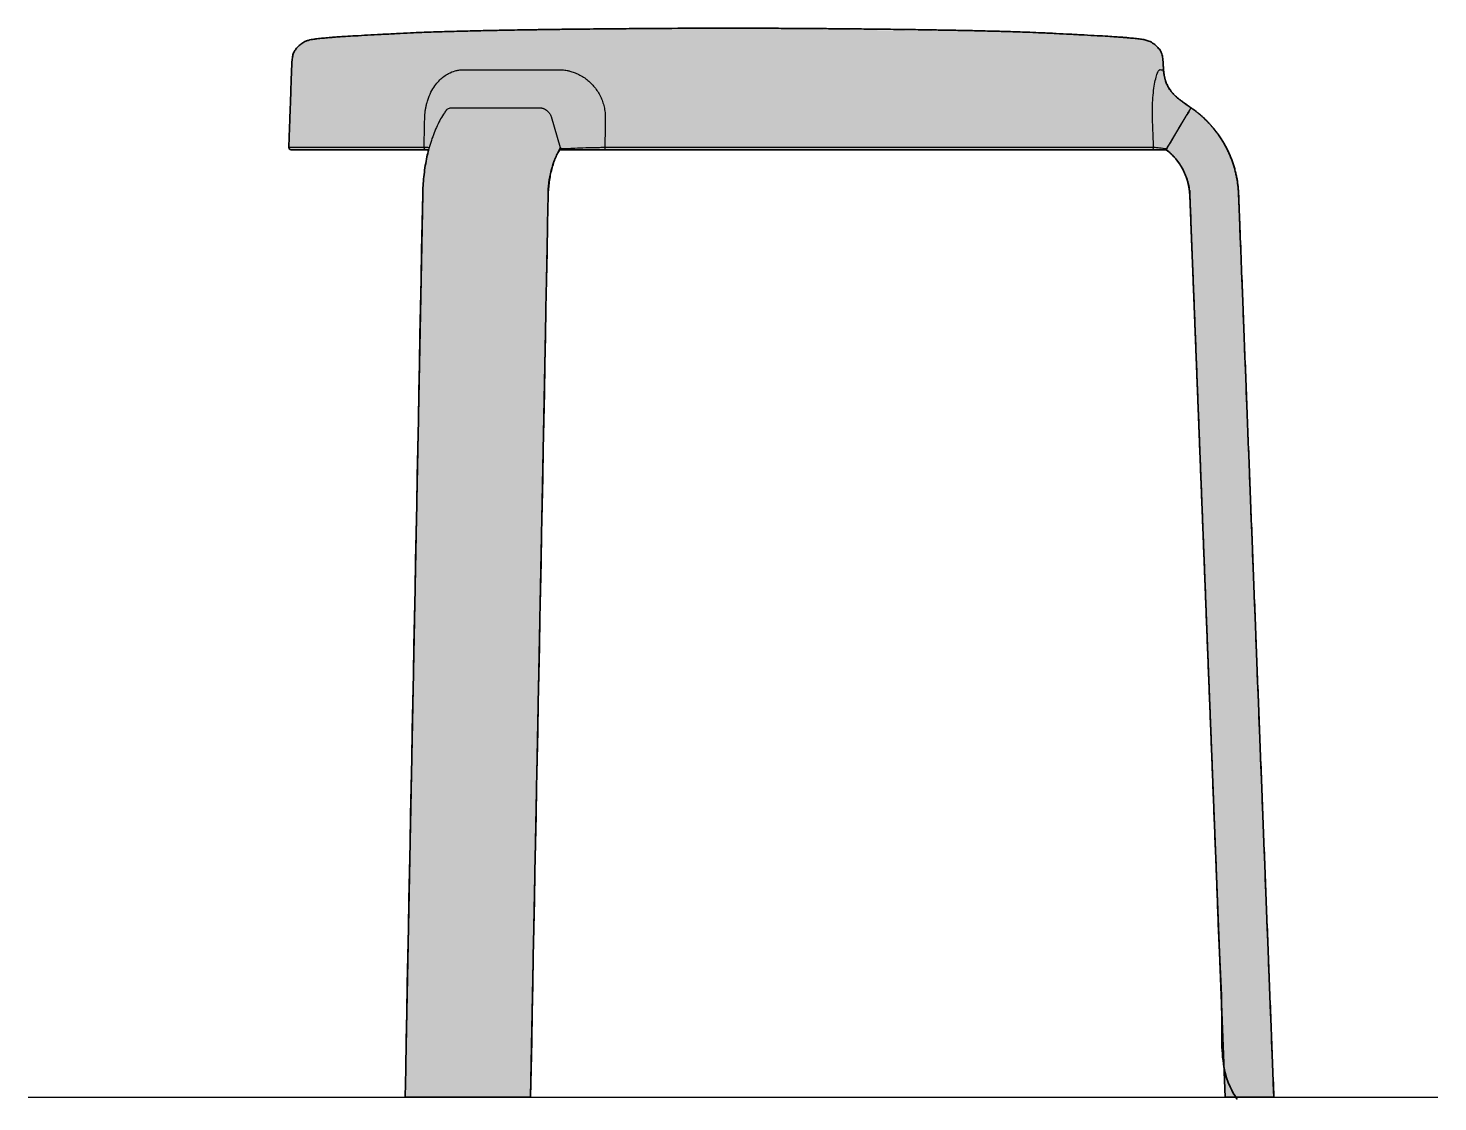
# Model space of a CAD drawing. Header units: millimetres. Extents: x 0 to 1323, y -688 to 439.
# Drawn here: x 744 to 1323, y -2 to 439 of the extents above; entities that cross this region are included whole.
import ezdxf

# ---------------------------------------------------------------- set-up
doc = ezdxf.new("R2010")
doc.units = ezdxf.units.MM
doc.layers.add('Blocks', color=7, linetype='Continuous')
doc.layers.add('Blocks$Fill', color=7, linetype='Continuous', true_color=0xffffff)
doc.layers.add('Blocks$Inner', color=7, linetype='Continuous', lineweight=25, true_color=0x007f00)
doc.layers.add('Blocks$Outline', color=7, linetype='Continuous', lineweight=35, true_color=0xff3f3f)

# ---------------------------------------------------------------- blocks, each defined once
blk = doc.blocks.new('Tap Stool Side')
at = {"layer": 'Blocks$Fill', "extrusion": (0, 0, -1)}
blk.add_hatch(color=256, dxfattribs=at).paths.add_polyline_path([(112.31, 419.92), (112.18, 419.12), (112.1, 418.75), (112.02, 418.37), (111.93, 418), (111.85, 417.72), (111.77, 417.44), (111.68, 417.16), (111.59, 416.88), (111.44, 416.49), (111.29, 416.1), (111.13, 415.71), (110.96, 415.33), (110.86, 415.13), (110.75, 414.92), (110.54, 414.52), (110.31, 414.13), (110.06, 413.74), (109.9, 413.49), (109.72, 413.24), (109.55, 413), (109.36, 412.76), (109.14, 412.49), (108.92, 412.22), (108.69, 411.96), (108.45, 411.7), (108.16, 411.4), (107.86, 411.11), (107.55, 410.83), (107.24, 410.54), (106.86, 410.21), (106.47, 409.89), (105.67, 409.26), (104.79, 408.6), (102.04, 406.66), (101.54, 406.31), (101.24, 406.1), (101.24, 406.1), (100.21, 405.37), (99.19, 404.6), (98.19, 403.81), (97.2, 402.98), (96.24, 402.11), (95.29, 401.22), (94.37, 400.29), (93.47, 399.34), (92.6, 398.35), (91.75, 397.34), (90.93, 396.3), (90.14, 395.23), (89.38, 394.14), (88.66, 393.03), (87.96, 391.89), (87.3, 390.73), (86.68, 389.56), (86.08, 388.37), (85.53, 387.16), (85.01, 385.93), (84.53, 384.7), (84.09, 383.45), (83.68, 382.19), (83.31, 380.93), (82.98, 379.66), (82.69, 378.38), (82.44, 377.11), (82.22, 375.83), (82.05, 374.56), (81.91, 373.28), (81.8, 372.01), (81.73, 370.75), (67.26, 0), (67.32, 0), (67.5, 0), (87.26, 0), (101.72, 370.11), (101.72, 370.11), (101.72, 370.11), (101.72, 370.11), (101.72, 370.11), (101.72, 370.11), (101.72, 370.11), (101.72, 370.11), (101.72, 370.11), (101.72, 370.11), (101.72, 370.11), (101.72, 370.11), (101.72, 370.11), (101.72, 370.11), (101.72, 370.11), (101.72, 370.11), (101.72, 370.11), (101.72, 370.11), (101.72, 370.11), (101.72, 370.11), (101.72, 370.11), (101.72, 370.11), (101.72, 370.11), (101.72, 370.11), (101.72, 370.11), (101.72, 370.11), (101.72, 370.11), (101.76, 370.77), (101.81, 371.43), (101.88, 372.1), (101.97, 372.77), (102.08, 373.44), (102.2, 374.1), (102.35, 374.77), (102.51, 375.43), (102.69, 376.1), (102.9, 376.75), (103.11, 377.41), (103.35, 378.06), (103.61, 378.7), (103.88, 379.34), (104.17, 379.97), (104.48, 380.59), (104.81, 381.2), (105.15, 381.8), (105.51, 382.39), (105.89, 382.98), (106.28, 383.55), (106.68, 384.1), (107.1, 384.65), (107.54, 385.18), (107.98, 385.7), (108.44, 386.2), (108.91, 386.69), (109.4, 387.17), (109.89, 387.63), (110.39, 388.07), (110.9, 388.5), (111.42, 388.91), (111.44, 388.87), (111.44, 388.87), (111.71, 388.87), (117.58, 388.87), (341.48, 388.87), (341.48, 388.87), (360.28, 388.87), (360.52, 388.49), (360.78, 388.04), (361.03, 387.58), (361.28, 387.1), (361.52, 386.6), (361.75, 386.1), (361.98, 385.58), (362.2, 385.04), (362.41, 384.5), (362.62, 383.94), (362.82, 383.36), (363.01, 382.78), (363.19, 382.19), (363.53, 380.97), (363.84, 379.71), (364.12, 378.42), (364.35, 377.1), (364.55, 375.75), (364.72, 374.38), (364.85, 373), (364.93, 371.6), (364.98, 370.13), (372.21, 0), (372.22, 0), (372.35, 0), (379.85, 0), (385.31, 0), (421.68, 0), (422.86, 0), (423.14, 0), (423.27, 0), (423.55, 0), (423.67, 0), (423.67, 0), (423.68, 0), (416.45, 370.67), (416.43, 371.51), (416.36, 373.28), (416.25, 375.05), (416.1, 376.91), (415.9, 378.75), (415.67, 380.57), (415.4, 382.38), (415.08, 384.17), (414.73, 385.93), (414.4, 387.41), (414.03, 388.87), (415.17, 388.87), (415.19, 388.87), (470.38, 388.87), (470.4, 388.87), (470.43, 388.88), (470.45, 388.88), (470.48, 388.88), (470.5, 388.88), (470.53, 388.89), (470.55, 388.89), (470.58, 388.89), (470.6, 388.9), (470.63, 388.91), (470.65, 388.91), (470.68, 388.92), (470.7, 388.93), (470.72, 388.94), (470.75, 388.94), (470.77, 388.95), (470.79, 388.96), (470.82, 388.97), (470.84, 388.99), (470.86, 389), (470.88, 389.01), (470.9, 389.02), (470.93, 389.04), (470.95, 389.05), (470.97, 389.06), (470.99, 389.08), (471.01, 389.1), (471.03, 389.11), (471.04, 389.13), (471.06, 389.14), (471.08, 389.16), (471.1, 389.18), (471.12, 389.2), (471.13, 389.22), (471.15, 389.24), (471.16, 389.26), (471.18, 389.28), (471.19, 389.3), (471.21, 389.32), (471.22, 389.34), (471.24, 389.36), (471.25, 389.38), (471.26, 389.4), (471.27, 389.42), (471.28, 389.45), (471.29, 389.47), (471.3, 389.49), (471.31, 389.52), (471.32, 389.54), (471.33, 389.56), (471.34, 389.59), (471.34, 389.61), (471.35, 389.64), (471.36, 389.66), (471.36, 389.68), (471.37, 389.71), (471.37, 389.73), (471.37, 389.76), (471.38, 389.78), (471.38, 389.81), (471.38, 389.83), (471.38, 389.86), (471.38, 389.88), (471.38, 389.91), (471.19, 395.4), (470.16, 424.36), (470.11, 425.01), (470.06, 425.67), (470.01, 426.12), (469.95, 426.56), (469.88, 427.01), (469.84, 427.23), (469.79, 427.46), (469.74, 427.67), (469.69, 427.88), (469.63, 428.08), (469.56, 428.29), (469.49, 428.49), (469.42, 428.69), (469.38, 428.79), (469.33, 428.89), (469.29, 428.99), (469.24, 429.08), (469.16, 429.23), (469.08, 429.38), (469, 429.53), (468.91, 429.67), (468.81, 429.81), (468.72, 429.95), (468.62, 430.09), (468.52, 430.22), (468.39, 430.38), (468.27, 430.53), (468.14, 430.68), (468.01, 430.83), (467.88, 430.97), (467.75, 431.11), (467.61, 431.25), (467.47, 431.39), (467.3, 431.55), (467.13, 431.7), (466.95, 431.85), (466.77, 431.99), (466.59, 432.13), (466.41, 432.27), (466.03, 432.54), (465.84, 432.67), (465.64, 432.79), (465.44, 432.92), (465.24, 433.03), (465.03, 433.14), (464.83, 433.25), (464.61, 433.35), (464.51, 433.39), (464.4, 433.44), (464.24, 433.5), (464.08, 433.55), (462.85, 433.96), (462.77, 433.98), (462.7, 434), (462.62, 434.02), (462.55, 434.04), (462.39, 434.07), (462.24, 434.1), (461.93, 434.15), (459.88, 434.42), (454.9, 434.92), (433.57, 436.22), (381.3, 437.98), (327.46, 438.63), (296.85, 438.78), (296.42, 438.78), (296.42, 438.78), (296.42, 438.78), (171.35, 437.25), (132.17, 435.24), (126.62, 434.8), (121.98, 434.3), (121.08, 434.17), (120.63, 434.1), (120.4, 434.05), (120.18, 434), (119.97, 433.96), (119.76, 433.9), (119.56, 433.84), (119.35, 433.78), (119.15, 433.71), (118.94, 433.64), (118.74, 433.57), (118.54, 433.48), (118.28, 433.37), (118.03, 433.25), (117.77, 433.12), (117.52, 432.99), (117.28, 432.84), (117.04, 432.7), (116.8, 432.54), (116.57, 432.38), (116.34, 432.21), (116.11, 432.04), (115.89, 431.86), (115.67, 431.67), (115.46, 431.48), (115.26, 431.28), (115.05, 431.08), (114.86, 430.87), (114.69, 430.69), (114.53, 430.5), (114.37, 430.3), (114.22, 430.11), (114.08, 429.9), (114.01, 429.8), (113.94, 429.7), (113.87, 429.59), (113.81, 429.48), (113.75, 429.38), (113.69, 429.27), (113.62, 429.14), (113.56, 429.01), (113.5, 428.87), (113.44, 428.74), (113.38, 428.61), (113.33, 428.47), (113.28, 428.33), (113.24, 428.19), (113.17, 427.97), (113.11, 427.75), (113.06, 427.52), (113.01, 427.3), (112.96, 427.07), (112.92, 426.84), (112.86, 426.38), (112.78, 425.7), (112.72, 425.01), (112.62, 423.24), (112.57, 421.74), (112.34, 420.06)], flags=0)
at = {"layer": 'Blocks$Inner'}
for p, q in [((-406.88, 404.87), (-406.89, 404.87)), ((-363.81, 402.55), (-360.04, 389.83)), ((-110.91, 389.78), (-103.29, 402.65)), ((-471.38, 389.91), (-415.88, 389.91)), ((-470.38, 388.87), (-414.02, 388.87)), ((-360.05, 389.87), (-360.02, 389.78)), ((-341.76, 389.91), (-116.62, 389.91)), ((-117.58, 388.87), (-341.48, 388.87)), ((-276.51, 388.87), (-276.51, 388.81)), ((-271.79, 388.87), (-271.79, 388.81)), ((-269.86, 388.81), (-269.86, 388.87)), ((-268.84, 388.81), (-268.84, 388.87)), ((-265.06, 388.87), (-265.06, 388.81)), ((-262.5, 388.81), (-262.5, 388.87)), ((-251.09, 388.81), (-251.09, 388.87)), ((-248.05, 388.81), (-248.05, 388.87)), ((-244.32, 388.87), (-244.32, 388.81)), ((-236.02, 388.81), (-236.02, 388.87)), ((-372.2, 0), (-364.97, 370.13)), ((-423.67, 0), (-423.67, 0)), ((-379.85, 0), (-372.35, 0))]:
    blk.add_line(p, q, dxfattribs=at)
for points in [[(-416.45, 370.67), (-423.68, 0), (-423.67, 0), (-423.55, 0), (-423.27, 0), (-422.86, 0), (-422.32, 0), (-421.68, 0)], [(-365.12, 370.15), (-372.35, 0), (-372.27, 0), (-372.22, 0), (-372.21, 0), (-364.98, 370.13)], [(-101.72, 370.11), (-87.26, 0), (-87.24, 0), (-87.19, 0), (-87.09, 0), (-86.97, 0), (-86.82, 0), (-86.65, 0), (-86.46, 0), (-86.26, 0), (-71.27, 0), (-70.57, 0), (-69.9, 0), (-69.26, 0), (-68.69, 0), (-68.2, 0), (-67.8, 0), (-67.5, 0), (-67.32, 0), (-67.26, 0), (-67.34, 0), (-67.57, 0), (-67.94, 0), (-68.44, 0), (-69.04, 0), (-69.73, 0), (-70.48, 0), (-71.27, 0), (-86.26, 0), (-86.46, 0), (-86.65, 0), (-86.82, 0), (-86.97, 0), (-87.09, 0), (-87.19, 0), (-87.24, 0), (-87.26, 0), (-101.72, 370.11)], [(-423.14, 0), (-423.43, 0), (-423.61, 0), (-423.67, 0), (-423.61, 0), (-423.43, 0), (-423.14, 0), (-422.74, 0), (-422.25, 0), (-421.68, 0), (-403.49, 0)]]:
    blk.add_lwpolyline(points, dxfattribs=at)
for centre, radius, start, end in [((-326.64, 370.65), 38.48, 150.18187, 180.74797), ((-126.71, 369.13), 25, 2.23758, 52.30672)]:
    blk.add_arc(centre, radius, start, end, dxfattribs=at)
at = {"layer": 'Blocks$Inner', "extrusion": (0, 0, -1)}
blk.add_arc((126.71, 369.13), 25, 127.69342, 177.76242, dxfattribs=at)
at = {"layer": 'Blocks$Inner'}
for points, knots in [([(-327.46, 438.63), (-327.75, 438.62), (-329.58, 438.61), (-331.93, 438.59), (-334.52, 438.57), (-336.12, 438.55), (-337.78, 438.54), (-339.48, 438.52), (-341.21, 438.51), (-342.95, 438.49), (-344.7, 438.47), (-347.76, 438.44), (-352.37, 438.39), (-358.65, 438.32), (-364.09, 438.25), (-368.21, 438.19), (-370.43, 438.16), (-373.04, 438.12), (-376.51, 438.06), (-380.61, 437.99), (-384.34, 437.92), (-387.5, 437.86), (-390.85, 437.79), (-394.34, 437.71), (-397.9, 437.62), (-401.68, 437.53), (-405.51, 437.43), (-409.33, 437.32), (-413.05, 437.2), (-417.06, 437.04), (-421.8, 436.82), (-427.39, 436.54), (-433.29, 436.23), (-438.94, 435.93), (-443.8, 435.66), (-447.79, 435.42), (-450.84, 435.23), (-453.1, 435.07), (-454.8, 434.93), (-456.16, 434.8), (-457.82, 434.64), (-459.62, 434.46), (-461.45, 434.21), (-462.54, 434.07), (-463.45, 433.75), (-464.58, 433.44), (-466.05, 432.57), (-467.44, 431.49), (-468.5, 430.3), (-469.36, 429.01), (-469.84, 427.43), (-470.11, 425.4), (-470.24, 422.73), (-470.33, 419.88), (-470.44, 416.9), (-470.54, 413.81), (-470.66, 410.56), (-470.78, 407.2), (-470.89, 403.83), (-471.03, 399.84), (-471.2, 395.13), (-471.32, 391.74), (-471.38, 389.91)], [0, 0, 0, 0, 0.0047733, 0.0300077, 0.0384167, 0.0471899, 0.0562653, 0.0655765, 0.0750525, 0.084618, 0.094193, 0.1036929, 0.1347335, 0.1696812, 0.2067177, 0.2237751, 0.2371862, 0.2431995, 0.2664552, 0.2941059, 0.3103014, 0.3276223, 0.3460024, 0.3651997, 0.3847824, 0.4042439, 0.4271738, 0.4475621, 0.466983, 0.488041, 0.5133455, 0.544736, 0.5797165, 0.610116, 0.6375045, 0.659406, 0.6756721, 0.687592, 0.696476, 0.7036318, 0.7099949, 0.7237704, 0.7333457, 0.7402017, 0.7417249, 0.7491496, 0.7593269, 0.7693749, 0.7779382, 0.7853051, 0.7946832, 0.8045749, 0.81892, 0.8384755, 0.851281, 0.8677303, 0.889167, 0.9045749, 0.922819, 0.9444425, 0.9699885, 1, 1, 1, 1]), ([(-290.28, 438.78), (-291.51, 438.78), (-291.85, 438.78), (-292.58, 438.78), (-294.36, 438.78), (-297.28, 438.78), (-301.29, 438.78), (-305.8, 438.76), (-327.46, 438.63)], [44.872362, 44.872362, 44.872362, 44.872362, 44.87735, 44.891522, 44.912774, 44.975332, 45.051644, 45.872362, 45.872362, 45.872362, 45.872362]), ([(-296.42, 438.78), (-296.46, 438.78), (-296.6, 438.78), (-296.74, 438.78), (-296.85, 438.78)], [0, 0, 0, 0, 0.261673, 1, 1, 1, 1]), ([(-112.57, 421.74), (-112.58, 422.24), (-112.62, 423.33), (-112.7, 424.88), (-112.85, 426.54), (-113.12, 427.99), (-113.76, 429.54), (-114.88, 430.99), (-116.52, 432.44), (-118.35, 433.48), (-120.21, 434.06), (-122.12, 434.33), (-124.27, 434.57), (-126.29, 434.77), (-128.16, 434.94), (-130.02, 435.09), (-132.47, 435.26), (-135.76, 435.47), (-140.05, 435.72), (-145.21, 436), (-150.85, 436.3), (-156.69, 436.6), (-162.18, 436.87), (-167.08, 437.09), (-171.31, 437.25), (-176, 437.39), (-181.63, 437.54), (-188.31, 437.71), (-195.17, 437.86), (-201.74, 437.98), (-207.68, 438.08), (-212.88, 438.16), (-217.56, 438.23), (-222.2, 438.29), (-227.36, 438.35), (-233.3, 438.42), (-239.85, 438.49), (-246.58, 438.55), (-252.82, 438.61), (-258.37, 438.65), (-263.38, 438.68), (-268.15, 438.71), (-272.72, 438.74), (-276.95, 438.76), (-280.85, 438.77), (-284.18, 438.78), (-286.94, 438.78), (-288.84, 438.78), (-289.91, 438.78), (-290.28, 438.78)], [43.872362, 43.872362, 43.872362, 43.872362, 43.880435, 43.889969, 43.897356, 43.907308, 43.913568, 43.924236, 43.936477, 43.948634, 43.957872, 43.967683, 43.979738, 43.992727, 44.000358, 44.010128, 44.022657, 44.03992, 44.063262, 44.091961, 44.123258, 44.154233, 44.186284, 44.211746, 44.233377, 44.254458, 44.287257, 44.324295, 44.362113, 44.39783, 44.430105, 44.457968, 44.481501, 44.50556, 44.532852, 44.564537, 44.601319, 44.638514, 44.673016, 44.701899, 44.727821, 44.753737, 44.778858, 44.80145, 44.821968, 44.841636, 44.855144, 44.866379, 44.872362, 44.872362, 44.872362, 44.872362]), ([(-415.88, 389.91), (-415.88, 390.08), (-415.87, 390.66), (-415.86, 391.57), (-415.83, 392.8), (-415.8, 394.37), (-415.77, 396.34), (-415.72, 398.48), (-415.68, 400.3), (-415.65, 401.58), (-415.63, 402.4), (-415.6, 403.01), (-415.55, 403.65), (-415.48, 404.28), (-415.4, 404.91), (-415.27, 405.8), (-415.04, 406.96), (-414.66, 408.48), (-413.96, 410.64), (-412.81, 413.16), (-411.2, 415.63), (-409.02, 418.13), (-406.33, 420.12), (-403.59, 421.21), (-401.65, 421.62), (-400.5, 421.73), (-399.7, 421.74), (-399.12, 421.74), (-398.09, 421.74), (-396.79, 421.74), (-395.3, 421.74), (-394.34, 421.74), (-393.64, 421.74), (-393.21, 421.74), (-392.54, 421.74), (-391.62, 421.74), (-390.44, 421.74), (-389.02, 421.74), (-387.34, 421.74), (-385.41, 421.74), (-383.22, 421.74), (-381.66, 421.74), (-380.84, 421.74)], [0, 0, 0, 0, 0.007875, 0.026307, 0.041263, 0.063672, 0.097182, 0.13075, 0.160924, 0.179677, 0.188519, 0.198097, 0.207689, 0.21729, 0.226897, 0.236504, 0.258547, 0.280681, 0.308797, 0.364531, 0.412187, 0.455311, 0.535897, 0.591546, 0.620689, 0.649168, 0.657516, 0.665869, 0.682576, 0.715989, 0.738627, 0.766108, 0.769392, 0.777223, 0.789587, 0.806462, 0.827814, 0.853604, 0.883781, 0.918287, 0.957053, 1, 1, 1, 1]), ([(-380.84, 421.74), (-380.45, 421.74), (-379.7, 421.74), (-378.58, 421.74), (-377.52, 421.74), (-376.51, 421.74), (-375.55, 421.74), (-374.66, 421.74), (-373.82, 421.74), (-373.03, 421.74), (-372.31, 421.74), (-371.64, 421.74), (-371.04, 421.74), (-370.5, 421.74), (-370.01, 421.74), (-369.59, 421.74), (-369.24, 421.74), (-368.94, 421.74), (-368.71, 421.74), (-367.14, 421.74), (-364.8, 421.74), (-362.22, 421.74), (-360.81, 421.74), (-359.94, 421.74), (-359.07, 421.68), (-358.17, 421.58), (-357.38, 421.46), (-356.69, 421.31), (-356.02, 421.15), (-355.23, 420.93), (-354, 420.51), (-352.38, 419.81), (-350.48, 418.72), (-348.68, 417.38), (-347.05, 415.86), (-345.59, 414.16), (-344.33, 412.28), (-343.28, 410.27), (-342.46, 408.14), (-341.89, 405.93), (-341.63, 404.03), (-341.56, 402.7), (-341.56, 401.93), (-341.57, 401.17), (-341.58, 400.21), (-341.6, 398.67), (-341.63, 396.75), (-341.66, 394.76), (-341.69, 393.25), (-341.71, 392.1), (-341.73, 391.03), (-341.75, 390.28), (-341.76, 389.91)], [1, 1, 1, 1, 1.020301, 1.039628, 1.057972, 1.075323, 1.091674, 1.107018, 1.121346, 1.134652, 1.146931, 1.158176, 1.168383, 1.177547, 1.185664, 1.19273, 1.198742, 1.203698, 1.207595, 1.210432, 1.282602, 1.323912, 1.338129, 1.35229, 1.366426, 1.380673, 1.396561, 1.405574, 1.415205, 1.429955, 1.4452, 1.477952, 1.514588, 1.549292, 1.583989, 1.618814, 1.653412, 1.68843, 1.72283, 1.757774, 1.792224, 1.809606, 1.818296, 1.826926, 1.844255, 1.861584, 1.897046, 1.931143, 1.951785, 1.9658, 1.983237, 2, 2, 2, 2]), ([(-116.62, 389.91), (-116.67, 391.44), (-116.79, 394.5), (-116.94, 399.08), (-117.13, 403.67), (-117.05, 408.2), (-116.73, 412.36), (-116.22, 415.96), (-115.59, 418.81), (-114.98, 420.63), (-114.45, 421.54), (-114.03, 421.79), (-113.67, 421.73), (-113.36, 421.74), (-112.98, 421.74), (-112.69, 421.74), (-112.64, 421.74), (-112.62, 421.74)], [228.140305, 228.140305, 228.140305, 228.140305, 228.2129, 228.285672, 228.358208, 228.430682, 228.503322, 228.575972, 228.648605, 228.721228, 228.777131, 228.824483, 228.872052, 228.919555, 228.967216, 229.080226, 229.140305, 229.140305, 229.140305, 229.140305]), ([(-112.24, 419.51), (-112.3, 419.81), (-112.41, 420.47), (-112.53, 421.29), (-112.59, 421.74)], [0, 0, 0, 0, 0.460342, 1, 1, 1, 1]), ([(-112.23, 419.44), (-112.28, 419.73), (-112.4, 420.41), (-112.52, 421.25), (-112.59, 421.74)], [0, 0, 0, 0, 0.427635, 1, 1, 1, 1]), ([(-102.04, 406.66), (-102.12, 406.71), (-102.75, 407.15), (-103.97, 408), (-105.64, 409.22), (-107.17, 410.45), (-108.4, 411.62), (-109.34, 412.7), (-110.2, 413.9), (-110.97, 415.27), (-111.55, 416.72), (-111.98, 418.11), (-112.31, 419.74), (-112.47, 420.99), (-112.57, 421.74)], [42.872362, 42.872362, 42.872362, 42.872362, 42.88857, 42.990489, 43.105018, 43.210235, 43.297271, 43.369969, 43.432502, 43.52745, 43.614214, 43.675094, 43.754987, 43.872362, 43.872362, 43.872362, 43.872362]), ([(-110, 413.75), (-110.06, 413.87), (-110.18, 414.13), (-110.3, 414.37), (-110.36, 414.5)], [0, 0, 0, 0, 0.500731, 1, 1, 1, 1]), ([(-109.3, 412.84), (-109.4, 412.99), (-109.6, 413.3), (-109.77, 413.58), (-109.86, 413.72)], [0, 0, 0, 0, 0.499661, 1, 1, 1, 1]), ([(-406.69, 405.3), (-406.98, 404.89), (-407.83, 403.71), (-409.13, 401.56), (-410.55, 398.8), (-411.82, 395.84), (-412.95, 392.69), (-413.93, 389.39), (-414.76, 385.95), (-415.42, 382.4), (-415.93, 378.76), (-416.27, 375.12), (-416.41, 372.41), (-416.44, 370.95), (-416.45, 370.67)], [0, 0, 0, 0, 0.050001, 0.144188, 0.238377, 0.332416, 0.426201, 0.519704, 0.612943, 0.705956, 0.798786, 0.891482, 0.979205, 1, 1, 1, 1]), ([(-406.79, 405.08), (-406.66, 405.25), (-406.34, 405.71), (-405.57, 406.04), (-404.94, 406.08), (-404.69, 406.1)], [0, 0, 0, 0, 0.28428, 0.717913, 1, 1, 1, 1]), ([(-405.3, 406.03), (-405.29, 406.03), (-404.94, 406.2), (-404.45, 406.1), (-404.02, 406.1), (-404.02, 406.1), (-404.02, 406.1), (-404.02, 406.1), (-404.01, 406.1), (-403.99, 406.1), (-403.88, 406.1), (-401.77, 406.1), (-395.95, 406.1), (-390.22, 406.1), (-386.5, 406.1)], [0, 0, 0, 0, 0.001327, 0.068975, 0.068976, 0.068981, 0.068995, 0.069048, 0.069253, 0.070059, 0.073253, 0.085974, 0.407255, 1, 1, 1, 1]), ([(-386.5, 406.1), (-384.6, 406.1), (-382.73, 406.1), (-379.84, 406.1), (-378.86, 406.1), (-377.48, 406.1), (-377.04, 406.1), (-376.18, 406.1), (-375.76, 406.1), (-374.93, 406.1), (-374.51, 406.1), (-373.66, 406.1), (-373.24, 406.1), (-372.38, 406.1), (-371.96, 406.1), (-371.11, 406.1), (-370.68, 406.1), (-370.04, 406.1), (-369.83, 406.1), (-369.41, 406.1), (-369.19, 406.1), (-368.88, 406.1), (-368.77, 406.1), (-368.56, 406.1), (-368.45, 406.1), (-368.13, 406.1), (-367.91, 406.08), (-367.58, 406.02), (-367.47, 405.99), (-367.25, 405.93), (-367.03, 405.87), (-366.81, 405.78), (-366.59, 405.67), (-366.48, 405.61), (-366.26, 405.49), (-366.15, 405.43), (-365.96, 405.31), (-365.88, 405.25), (-365.73, 405.15), (-365.66, 405.1), (-365.54, 404.99), (-365.47, 404.94), (-365.41, 404.88)], [1, 1, 1, 1, 1.25, 1.25, 1.375, 1.375, 1.4375, 1.4375, 1.5, 1.5, 1.5625, 1.5625, 1.625, 1.625, 1.6875, 1.6875, 1.75, 1.75, 1.78125, 1.78125, 1.8125, 1.8125, 1.828125, 1.828125, 1.84375, 1.84375, 1.875, 1.875, 1.890625, 1.890625, 1.90625, 1.921875, 1.921875, 1.9375, 1.9375, 1.953125, 1.953125, 1.96875, 1.96875, 1.984375, 1.984375, 2, 2, 2, 2]), ([(-365.41, 404.88), (-365.32, 404.8), (-365.22, 404.72), (-365.05, 404.54), (-364.96, 404.45), (-364.72, 404.18), (-364.57, 403.99), (-364.16, 403.4), (-363.95, 402.98), (-363.81, 402.55)], [2, 2, 2, 2, 2.125, 2.125, 2.25, 2.25, 2.500001, 2.500001, 3, 3, 3, 3]), ([(-103.29, 402.65), (-103.15, 402.88), (-103.02, 403.1), (-102.76, 403.54), (-102.63, 403.76), (-102.38, 404.18), (-102.27, 404.38), (-102.04, 404.75), (-101.94, 404.93), (-101.75, 405.25), (-101.66, 405.39), (-101.52, 405.64), (-101.45, 405.75), (-101.35, 405.92), (-101.31, 405.99), (-101.26, 406.08), (-101.24, 406.1), (-101.24, 406.1)], [15.955088, 15.955088, 15.955088, 15.955088, 16.080088, 16.080088, 16.205088, 16.205088, 16.330088, 16.330088, 16.455088, 16.455088, 16.580088, 16.580088, 16.705088, 16.705088, 16.830088, 16.830088, 16.955088, 16.955088, 16.955088, 16.955088]), ([(-101.97, 404.88), (-102.12, 404.62), (-102.42, 404.11), (-102.86, 403.38), (-103.12, 402.93), (-103.2, 402.8)], [21.016074, 21.016074, 21.016074, 21.016074, 21.431213, 21.846464, 22.016074, 22.016074, 22.016074, 22.016074]), ([(-101.24, 406.1), (-101.33, 406.17), (-101.54, 406.32), (-101.86, 406.53), (-102.04, 406.66)], [41.872362, 41.872362, 41.872362, 41.872362, 42.311932, 42.872362, 42.872362, 42.872362, 42.872362]), ([(-101.24, 406.1), (-101.24, 406.1), (-101.24, 406.1), (-101.25, 406.08), (-101.28, 406.05), (-101.35, 405.92), (-101.45, 405.75), (-101.72, 405.3), (-101.86, 405.06), (-101.95, 404.91), (-101.97, 404.88)], [16.955088, 16.955088, 16.955088, 16.955088, 17.14811, 17.14811, 18.066577, 18.066577, 18.985045, 19.903512, 20.821979, 21.016074, 21.016074, 21.016074, 21.016074]), ([(-110.85, 389.88), (-109.35, 392.42), (-107.29, 395.88), (-105.1, 399.59), (-104.35, 400.85), (-104.15, 401.19), (-103.89, 401.64), (-103.67, 402), (-103.47, 402.35)], [6, 6, 6, 6, 6.610234, 6.833706, 6.892258, 6.912905, 6.915355, 7, 7, 7, 7]), ([(-471.38, 389.91), (-471.38, 389.78), (-471.36, 389.64), (-471.27, 389.39), (-471.19, 389.28), (-471.01, 389.08), (-470.89, 389.01), (-470.65, 388.9), (-470.51, 388.87), (-470.38, 388.87)], [1, 1, 1, 1, 1.249995, 1.249995, 1.499997, 1.499997, 1.749998, 1.749998, 2, 2, 2, 2]), ([(-415.88, 389.91), (-415.41, 389.9), (-414.7, 389.89), (-414, 389.87), (-413.76, 389.86)], [55.502582, 55.502582, 55.502582, 55.502582, 56.165822, 56.502582, 56.502582, 56.502582, 56.502582]), ([(-415.17, 388.87), (-415.26, 388.87), (-415.36, 388.9), (-415.53, 389.01), (-415.61, 389.08), (-415.74, 389.28), (-415.8, 389.39), (-415.86, 389.64), (-415.88, 389.78), (-415.88, 389.91)], [-1, -1, -1, -1, -0.75, -0.75, -0.5, -0.5, -0.25, -0.25, 0, 0, 0, 0]), ([(-364.98, 370.13), (-364.97, 370.62), (-364.93, 372.05), (-364.74, 374.39), (-364.38, 377.11), (-363.86, 379.73), (-363.21, 382.21), (-362.43, 384.53), (-361.53, 386.64), (-360.71, 388.21), (-360.18, 389.04), (-360, 389.31)], [763.939846, 763.939846, 763.939846, 763.939846, 764.00554, 764.130814, 764.256069, 764.381212, 764.506195, 764.630966, 764.755478, 764.879694, 764.939846, 764.939846, 764.939846, 764.939846]), ([(-364.97, 370.13), (-364.96, 370.62), (-364.92, 372.05), (-364.73, 374.39), (-364.37, 377.11), (-363.86, 379.73), (-363.21, 382.21), (-362.42, 384.53), (-361.52, 386.63), (-360.79, 388.06), (-360.35, 388.75), (-360.27, 388.87)], [370.196605, 370.196605, 370.196605, 370.196605, 370.264468, 370.39388, 370.523273, 370.652549, 370.78166, 370.910552, 371.039177, 371.167496, 371.196605, 371.196605, 371.196605, 371.196605]), ([(-341.48, 388.87), (-344.63, 388.87), (-347.8, 388.87), (-352.56, 388.87), (-354.15, 388.87), (-356.54, 388.87), (-357.34, 388.87), (-358.35, 388.87), (-358.55, 388.87), (-358.95, 388.87), (-359.16, 388.87), (-359.46, 388.87), (-359.56, 388.87), (-359.77, 388.87), (-359.87, 388.87), (-360.17, 388.87), (-360.36, 388.87), (-360.52, 388.87)], [223.895712, 223.895712, 223.895712, 223.895712, 224.39571, 224.39571, 224.645711, 224.645711, 224.770711, 224.770711, 224.801961, 224.801961, 224.833211, 224.833211, 224.848836, 224.848836, 224.864461, 224.864461, 224.895712, 224.895712, 224.895712, 224.895712]), ([(-360.04, 389.83), (-360.01, 389.71), (-359.96, 389.51), (-359.96, 389.23), (-360.06, 389.03), (-360.18, 388.97), (-360.23, 388.94)], [16.272765, 16.272765, 16.272765, 16.272765, 16.597426, 16.852017, 17.077695, 17.272765, 17.272765, 17.272765, 17.272765]), ([(-360.02, 389.78), (-360.01, 389.68), (-359.97, 389.49), (-360.01, 389.28), (-360.08, 389.21), (-360.09, 389.19)], [0, 0, 0, 0, 0.446414, 0.892872, 1, 1, 1, 1]), ([(-360.05, 389.88), (-360.04, 389.86), (-360.02, 389.84), (-359.99, 389.78), (-359.98, 389.75), (-359.93, 389.67), (-359.9, 389.61), (-359.86, 389.55)], [0, 0, 0, 0, 0.25, 0.25, 0.5, 0.5, 1, 1, 1, 1]), ([(-359.86, 389.55), (-359.84, 389.53), (-359.81, 389.5), (-359.75, 389.45), (-359.72, 389.42), (-359.71, 389.38)], [1, 1, 1, 1, 1.5, 1.5, 2, 2, 2, 2]), ([(-359.71, 389.38), (-359.71, 389.38), (-359.71, 389.38), (-359.71, 389.38), (-359.7, 389.38), (-359.7, 389.38), (-359.69, 389.38), (-359.69, 389.38), (-359.67, 389.37), (-359.66, 389.37), (-359.62, 389.36), (-359.6, 389.36), (-359.53, 389.35), (-359.48, 389.34), (-359.34, 389.34), (-359.24, 389.34), (-358.95, 389.34), (-358.76, 389.34), (-358.19, 389.36), (-357.82, 389.38), (-356.69, 389.43), (-355.94, 389.47), (-353.7, 389.59), (-352.2, 389.66), (-349.22, 389.77), (-347.72, 389.81), (-345.48, 389.85), (-344.74, 389.87), (-343.62, 389.88), (-343.06, 389.89), (-342.41, 389.9), (-342.13, 389.9), (-341.94, 389.91), (-341.85, 389.91), (-341.76, 389.91)], [2, 2, 2, 2, 2.000244, 2.000244, 2.000488, 2.000977, 2.000977, 2.001953, 2.001953, 2.003906, 2.003906, 2.007812, 2.007812, 2.015625, 2.015625, 2.03125, 2.03125, 2.0625, 2.0625, 2.125, 2.125, 2.25, 2.25, 2.5, 2.5, 2.75, 2.75, 2.875, 2.875, 2.9375, 2.96875, 2.984375, 2.984375, 3, 3, 3, 3]), ([(-341.76, 389.91), (-341.76, 389.78), (-341.75, 389.64), (-341.72, 389.39), (-341.7, 389.28), (-341.65, 389.08), (-341.62, 389.01), (-341.55, 388.9), (-341.51, 388.87), (-341.48, 388.87)], [2, 2, 2, 2, 2.249969, 2.249969, 2.49998, 2.49998, 2.74999, 2.74999, 3, 3, 3, 3]), ([(-117.58, 388.87), (-117.45, 388.87), (-117.32, 388.9), (-117.08, 389.01), (-116.98, 389.08), (-116.8, 389.28), (-116.73, 389.39), (-116.63, 389.64), (-116.61, 389.78), (-116.62, 389.91)], [2, 2, 2, 2, 2.25, 2.25, 2.5, 2.5, 2.75, 2.75, 3, 3, 3, 3]), ([(-111.44, 388.87), (-111.54, 388.87), (-111.63, 388.87), (-111.8, 388.87), (-111.87, 388.87), (-112.08, 388.87), (-112.19, 388.87), (-112.37, 388.87), (-112.45, 388.87), (-112.6, 388.87), (-112.67, 388.87), (-113.02, 388.87), (-113.28, 388.87), (-114.02, 388.87), (-114.49, 388.87), (-115.86, 388.87), (-116.73, 388.87), (-117.58, 388.87)], [1, 1, 1, 1, 1.015625, 1.015625, 1.03125, 1.03125, 1.0625, 1.0625, 1.09375, 1.09375, 1.125, 1.125, 1.25, 1.25, 1.5, 1.5, 2, 2, 2, 2]), ([(-116.62, 389.91), (-115.81, 389.88), (-114.99, 389.82), (-113.72, 389.66), (-113.3, 389.59), (-112.65, 389.47), (-112.44, 389.43), (-112.09, 389.38), (-111.97, 389.36), (-111.78, 389.34), (-111.71, 389.34), (-111.6, 389.34), (-111.56, 389.34), (-111.49, 389.34), (-111.46, 389.35), (-111.42, 389.36), (-111.41, 389.36), (-111.38, 389.37), (-111.38, 389.37), (-111.36, 389.38), (-111.36, 389.38), (-111.35, 389.38), (-111.35, 389.38), (-111.34, 389.38), (-111.34, 389.38), (-111.34, 389.38)], [3, 3, 3, 3, 3.5, 3.5, 3.75, 3.75, 3.875, 3.875, 3.9375, 3.9375, 3.96875, 3.96875, 3.984375, 3.984375, 3.992187, 3.992187, 3.996094, 3.996094, 3.998047, 3.998047, 3.999023, 3.999512, 3.999756, 3.999756, 4, 4, 4, 4]), ([(-111.05, 389.55), (-111.1, 389.45), (-111.15, 389.36), (-111.25, 389.2), (-111.3, 389.12), (-111.37, 389), (-111.4, 388.95), (-111.43, 388.89), (-111.44, 388.87), (-111.44, 388.87)], [0, 0, 0, 0, 0.25, 0.25, 0.5, 0.5, 0.75, 0.75, 1, 1, 1, 1]), ([(-111.42, 388.91), (-111.42, 388.91), (-111.41, 388.94), (-111.35, 389.02), (-111.32, 389.09), (-111.17, 389.33), (-111.04, 389.55), (-110.91, 389.78)], [0, 0, 0, 0, 0.25, 0.25, 0.5, 0.5, 1, 1, 1, 1]), ([(-111.34, 389.38), (-111.32, 389.42), (-111.29, 389.45), (-111.23, 389.5), (-111.2, 389.53), (-111.17, 389.55)], [4, 4, 4, 4, 4.5, 4.5, 5, 5, 5, 5]), ([(-111.17, 389.55), (-111.12, 389.61), (-111.07, 389.67), (-110.99, 389.75), (-110.96, 389.78), (-110.91, 389.83), (-110.88, 389.86), (-110.85, 389.88)], [5, 5, 5, 5, 5.500143, 5.500143, 5.750215, 5.750215, 6, 6, 6, 6])]:
    blk.add_open_spline(points, degree=3, knots=knots, dxfattribs=at)
blk.add_rational_spline([(-81.73, 370.75), (-82.62, 393.32), (-101.24, 406.1)], [1, 0.89371011925, 1], degree=2, dxfattribs=at)
blk.add_open_spline([(-67.26, 0), (-81.73, 370.75)], degree=1, dxfattribs=at)
at = {"layer": 'Blocks$Outline'}
blk.add_lwpolyline([(-372.35, 0), (-379.85, 0)], dxfattribs=at)
for points, knots in [([(-415.19, 388.87), (-433.58, 388.87), (-451.98, 388.87), (-470.38, 388.87), (-470.51, 388.87), (-470.65, 388.9), (-470.89, 389.01), (-471.01, 389.08), (-471.19, 389.28), (-471.27, 389.39), (-471.36, 389.64), (-471.38, 389.78), (-471.38, 389.91), (-471.32, 391.74), (-471.2, 395.13), (-471.03, 399.84), (-470.89, 403.83), (-470.78, 407.2), (-470.66, 410.56), (-470.54, 413.81), (-470.44, 416.9), (-470.33, 419.88), (-470.24, 422.73), (-470.11, 425.4), (-469.84, 427.43), (-469.36, 429.01), (-468.5, 430.3), (-467.44, 431.49), (-466.05, 432.57), (-464.58, 433.44), (-463.45, 433.75), (-462.54, 434.07), (-461.45, 434.21), (-459.62, 434.46), (-457.82, 434.64), (-456.16, 434.8), (-454.8, 434.93), (-453.1, 435.07), (-450.84, 435.23), (-447.79, 435.42), (-443.8, 435.66), (-438.94, 435.93), (-433.29, 436.23), (-427.39, 436.54), (-421.8, 436.82), (-417.06, 437.04), (-413.05, 437.2), (-409.33, 437.32), (-405.51, 437.43), (-401.68, 437.53), (-397.9, 437.62), (-394.34, 437.71), (-390.85, 437.79), (-387.5, 437.86), (-384.34, 437.92), (-380.61, 437.99), (-376.51, 438.06), (-373.04, 438.12), (-370.43, 438.16), (-368.21, 438.19), (-364.09, 438.25), (-358.65, 438.32), (-352.37, 438.39), (-348.27, 438.43), (-345.79, 438.46), (-344.63, 438.47), (-342.95, 438.49), (-341.21, 438.51), (-339.48, 438.52), (-337.78, 438.54), (-336.12, 438.55), (-334.52, 438.57), (-331.93, 438.59), (-329.58, 438.61), (-327.75, 438.62), (-327.46, 438.63)], [-57.19243, -57.19243, -57.19243, -57.19243, -2, -2, -2, -1.749998, -1.749998, -1.499997, -1.499997, -1.249995, -1.249995, -1, -1, -1, -0.969988, -0.944443, -0.922819, -0.904575, -0.889167, -0.86773, -0.851281, -0.838476, -0.81892, -0.804575, -0.794683, -0.785305, -0.777938, -0.769375, -0.759327, -0.74915, -0.741725, -0.740202, -0.733346, -0.72377, -0.709995, -0.703632, -0.696476, -0.687592, -0.675672, -0.659406, -0.637504, -0.610116, -0.579717, -0.544736, -0.513346, -0.488041, -0.466983, -0.447562, -0.427174, -0.404244, -0.384782, -0.3652, -0.346002, -0.327622, -0.310301, -0.294106, -0.266455, -0.2432, -0.237186, -0.223775, -0.206718, -0.169681, -0.134734, -0.103693, -0.102503, -0.094193, -0.084618, -0.075052, -0.065576, -0.056265, -0.04719, -0.038417, -0.030008, -0.004773, 0, 0, 0, 0]), ([(-327.46, 438.63), (-305.8, 438.76), (-301.32, 438.78), (-297.59, 438.78), (-296.85, 438.78)], [-45.8723621, -45.8723621, -45.8723621, -45.8723621, -45.0516442, -44.9816576, -44.9816576, -44.9816576, -44.9816576]), ([(-296.85, 438.78), (-296.74, 438.78), (-296.6, 438.78), (-296.46, 438.78), (-296.42, 438.78)], [-1, -1, -1, -1, -0.2616734, 0, 0, 0, 0]), ([(-296.42, 438.78), (-296.42, 438.78), (-295.68, 438.78), (-294.26, 438.78), (-292.58, 438.78), (-291.85, 438.78), (-291.51, 438.78), (-290.28, 438.78), (-289.91, 438.78), (-288.84, 438.78), (-286.94, 438.78), (-284.18, 438.78), (-280.85, 438.77), (-276.95, 438.76), (-272.72, 438.74), (-268.15, 438.71), (-263.38, 438.68), (-258.37, 438.65), (-252.82, 438.61), (-246.58, 438.55), (-239.85, 438.49), (-233.3, 438.42), (-227.36, 438.35), (-222.2, 438.29), (-217.56, 438.23), (-212.88, 438.16), (-207.68, 438.08), (-201.74, 437.98), (-195.17, 437.86), (-188.31, 437.71), (-181.63, 437.54), (-176, 437.39), (-171.31, 437.25), (-167.08, 437.09), (-162.18, 436.87), (-156.69, 436.6), (-150.85, 436.3), (-145.21, 436), (-140.05, 435.72), (-135.76, 435.47), (-132.47, 435.26), (-130.02, 435.09), (-128.16, 434.94), (-126.29, 434.77), (-124.27, 434.57), (-122.12, 434.33), (-120.21, 434.06), (-118.35, 433.48), (-116.52, 432.44), (-114.88, 430.99), (-113.76, 429.54), (-113.12, 427.99), (-112.85, 426.54), (-112.7, 424.88), (-112.62, 423.33), (-112.58, 422.24), (-112.57, 421.74), (-112.49, 421.18), (-112.42, 420.62), (-112.34, 420.06)], [-44.969689, -44.969689, -44.969689, -44.969689, -44.969689, -44.912774, -44.891522, -44.87735, -44.872362, -44.872362, -44.872362, -44.866379, -44.855144, -44.841636, -44.821968, -44.80145, -44.778858, -44.753737, -44.727821, -44.701899, -44.673016, -44.638514, -44.601319, -44.564537, -44.532852, -44.50556, -44.481501, -44.457968, -44.430105, -44.39783, -44.362113, -44.324295, -44.287257, -44.254458, -44.233377, -44.211746, -44.186284, -44.154233, -44.123258, -44.091961, -44.063262, -44.03992, -44.022657, -44.010128, -44.000358, -43.992727, -43.979738, -43.967683, -43.957872, -43.948634, -43.936477, -43.924236, -43.913568, -43.907308, -43.897356, -43.889969, -43.880435, -43.872362, -43.872362, -43.872362, -43.78433, -43.78433, -43.78433, -43.78433]), ([(-421.68, 0), (-421.9, 0), (-422.11, 0), (-422.32, 0), (-422.5, 0), (-422.68, 0), (-422.86, 0), (-422.95, 0), (-423.09, 0), (-423.23, 0), (-423.27, 0), (-423.36, 0), (-423.46, 0), (-423.55, 0), (-423.59, 0), (-423.63, 0), (-423.67, 0), (-423.67, 0), (-423.67, 0), (-423.68, 0), (-423.68, 0), (-423.68, 0), (-421.27, 123.56), (-418.86, 247.11), (-416.45, 370.67), (-416.44, 370.95), (-416.41, 372.41), (-416.27, 375.12), (-415.93, 378.76), (-415.42, 382.4), (-414.79, 385.78), (-414.29, 387.91), (-414.03, 388.87)], [-377.74037, -377.74037, -377.74037, -377.74037, -376.74037, -376.74037, -376.74037, -375.74037, -375.74037, -375.74037, -375.061835, -374.74037, -374.74037, -374.74037, -373.74037, -373.74037, -373.74037, -372.74037, -372.74037, -372.74037, -372.732088, -372.732033, -371.74037, -371.74037, -371.74037, -1, -1, -1, -0.979205, -0.891482, -0.798786, -0.705956, -0.612943, -0.533088, -0.533088, -0.533088, -0.533088]), ([(-360.28, 388.87), (-360.36, 388.75), (-360.79, 388.05), (-361.53, 386.64), (-362.43, 384.53), (-363.21, 382.21), (-363.86, 379.73), (-364.38, 377.11), (-364.74, 374.39), (-364.93, 372.05), (-364.97, 370.62), (-364.98, 370.13), (-367.39, 246.75), (-369.8, 123.38), (-372.21, 0), (-372.22, 0), (-372.22, 0), (-372.22, 0), (-372.24, 0), (-372.25, 0), (-372.27, 0), (-372.29, 0), (-372.32, 0), (-372.35, 0)], [-764.907554, -764.907554, -764.907554, -764.907554, -764.879694, -764.755478, -764.630966, -764.506195, -764.381212, -764.256069, -764.130814, -764.00554, -763.939846, -763.939846, -763.939846, -393.743235, -393.743235, -393.743235, -392.743235, -392.743235, -392.743235, -391.743235, -391.743235, -391.743235, -390.743235, -390.743235, -390.743235, -390.743235]), ([(-341.48, 388.87), (-344.64, 388.87), (-347.8, 388.87), (-352.56, 388.87), (-354.15, 388.87), (-356.54, 388.87), (-357.34, 388.87), (-358.35, 388.87), (-358.55, 388.87), (-358.95, 388.87), (-359.16, 388.87), (-359.46, 388.87), (-359.56, 388.87), (-359.77, 388.87), (-359.87, 388.87), (-360.07, 388.87), (-360.18, 388.87), (-360.28, 388.87), (-360.28, 388.87)], [223.8960857, 223.8960857, 223.8960857, 223.8960857, 224.3957096, 224.3957096, 224.6457105, 224.6457105, 224.770711, 224.770711, 224.8019612, 224.8019612, 224.8332113, 224.8332113, 224.8488363, 224.8488363, 224.8644614, 224.8644614, 224.8805238, 224.8812119, 224.8812119, 224.8812119, 224.8812119]), ([(-117.58, 388.87), (-157.06, 388.87), (-199.31, 388.87), (-242.8, 388.87), (-247.82, 388.87), (-253.88, 388.87), (-259.55, 388.87), (-265.47, 388.87), (-267.92, 388.87), (-270.16, 388.87), (-272.72, 388.87), (-296.59, 388.87), (-319.82, 388.87), (-341.48, 388.87)], [0, 0, 0, 0, 118.443843, 126.735056, 130.467413, 133.506804, 144.92241, 147.480398, 151.254729, 152.275409, 154.21388, 158.931779, 223.895712, 223.895712, 223.895712, 223.895712]), ([(-111.42, 388.91), (-111.44, 388.89), (-111.44, 388.87), (-111.44, 388.87), (-111.54, 388.87), (-111.63, 388.87), (-111.8, 388.87), (-111.87, 388.87), (-112.08, 388.87), (-112.19, 388.87), (-112.37, 388.87), (-112.45, 388.87), (-112.6, 388.87), (-112.67, 388.87), (-113.02, 388.87), (-113.28, 388.87), (-114.02, 388.87), (-114.49, 388.87), (-115.86, 388.87), (-116.73, 388.87), (-117.58, 388.87)], [0.764399, 0.764399, 0.764399, 0.764399, 1, 1, 1, 1.015625, 1.015625, 1.03125, 1.03125, 1.0625, 1.0625, 1.09375, 1.09375, 1.125, 1.125, 1.25, 1.25, 1.5, 1.5, 2, 2, 2, 2]), ([(-385.31, 0), (-391.37, 0), (-403.5, 0), (-415.62, 0), (-421.68, 0)], [-418.191459, -418.191459, -418.191459, -418.191459, -400.009268, -381.818385, -381.818385, -381.818385, -381.818385]), ([(-379.85, 0), (-379.98, 0), (-380.11, 0), (-380.25, 0), (-380.41, 0), (-380.57, 0), (-380.74, 0), (-380.93, 0), (-381.12, 0), (-381.31, 0), (-381.52, 0), (-381.73, 0), (-381.94, 0), (-382.17, 0), (-382.39, 0), (-382.62, 0), (-382.85, 0), (-383.08, 0), (-383.31, 0), (-383.54, 0), (-383.77, 0), (-384.01, 0), (-384.23, 0), (-384.45, 0), (-384.68, 0), (-384.89, 0), (-385.1, 0), (-385.31, 0)], [1161.142917, 1161.142917, 1161.142917, 1161.142917, 1162.142917, 1162.142917, 1162.142917, 1163.142917, 1163.142917, 1163.142917, 1164.142917, 1164.142917, 1164.142917, 1165.142917, 1165.142917, 1165.142917, 1166.142917, 1166.142917, 1166.142917, 1167.142917, 1167.142917, 1167.142917, 1168.142917, 1168.142917, 1168.142917, 1169.142917, 1169.142917, 1169.142917, 1170.142917, 1170.142917, 1170.142917, 1170.142917])]:
    blk.add_open_spline(points, degree=3, knots=knots, dxfattribs=at)
for points in [[(-112.34, 420.06), (-112.33, 420.01), (-112.32, 419.97), (-112.31, 419.92)], [(-415.17, 388.87), (-415.18, 388.87), (-415.18, 388.87), (-415.19, 388.87)], [(-414.03, 388.87), (-414.41, 388.87), (-414.79, 388.87), (-415.17, 388.87)], [(-341.48, 388.87), (-341.48, 388.87), (-341.48, 388.87), (-341.48, 388.87)]]:
    blk.add_open_spline(points, degree=3, dxfattribs=at)
for points, weights, degree, knots in [([(-112.31, 419.92), (-112.29, 419.78), (-112.19, 419.14), (-111.98, 418.11), (-111.55, 416.72), (-110.97, 415.27), (-110.2, 413.9), (-109.34, 412.7), (-108.4, 411.62), (-107.17, 410.45), (-105.64, 409.22), (-103.97, 408), (-102.75, 407.15), (-102.12, 406.71), (-102.04, 406.66), (-101.86, 406.53), (-101.54, 406.32), (-101.33, 406.17), (-101.24, 406.1), (-101.24, 406.1), (-89.3, 397.91), (-82.3, 385.22), (-81.73, 370.75), (-76.91, 247.17), (-72.09, 123.58), (-67.26, 0)], [1, 1, 1, 1, 1, 1, 1, 1, 1, 1, 1, 1, 1, 1, 1, 1, 1, 1, 1, 0.999999937012, 0.9291400795, 0.929140142488, 1, 1, 1, 1], 3, [-43.776995, -43.776995, -43.776995, -43.776995, -43.754987, -43.675094, -43.614214, -43.52745, -43.432502, -43.369969, -43.297271, -43.210235, -43.105018, -42.990489, -42.88857, -42.872362, -42.872362, -42.872362, -42.311932, -41.872362, -41.872362, -41.872362, -41.872325, 0, 0, 0, 371.030126, 371.030126, 371.030126, 371.030126]), ([(-67.26, 0), (-67.29, 0), (-67.32, 0), (-67.41, 0), (-67.5, 0), (-67.65, 0), (-67.8, 0), (-68, 0), (-68.2, 0), (-68.45, 0), (-68.69, 0), (-68.98, 0), (-69.26, 0), (-69.58, 0), (-69.9, 0), (-70.23, 0), (-70.57, 0), (-70.92, 0), (-71.27, 0), (-78.76, 0), (-86.26, 0), (-86.36, 0), (-86.46, 0), (-86.55, 0), (-86.65, 0), (-86.73, 0), (-86.82, 0), (-86.89, 0), (-86.97, 0), (-87.03, 0), (-87.09, 0), (-87.14, 0), (-87.19, 0), (-87.22, 0), (-87.24, 0), (-87.25, 0), (-87.26, 0), (-94.49, 185.05), (-101.72, 370.11), (-101.72, 370.11), (-101.72, 370.11)], [1, 1, 1, 1, 1, 1, 1, 1, 1, 1, 1, 1, 1, 1, 1, 1, 1, 1, 1, 1, 1, 1, 1, 1, 1, 1, 1, 1, 1, 1, 1, 1, 1, 1, 1, 1, 1, 1, 1, 0.999999879286, 0.999999758572], 2, [-879.463017, -879.463017, -879.463017, -878.463017, -878.463017, -877.463017, -877.463017, -876.463017, -876.463017, -875.463017, -875.463017, -874.463017, -874.463017, -873.463017, -873.463017, -872.463017, -872.463017, -871.463017, -871.463017, -870.463017, -870.463017, -855.466761, -855.466761, -854.466761, -854.466761, -853.466761, -853.466761, -852.466761, -852.466761, -851.466761, -851.466761, -850.466761, -850.466761, -849.466761, -849.466761, -848.466761, -848.466761, -847.466761, -847.466761, -477.077886, -477.077886, -477.077857, -477.077857, -477.077857])]:
    blk.add_rational_spline(points, weights, degree=degree, knots=knots, dxfattribs=at)
blk.add_rational_spline([(-101.72, 370.11), (-102.18, 381.77), (-111.42, 388.91)], [1, 0.906052691173, 0.999999865878], degree=2, dxfattribs=at)

msp = doc.modelspace()

# ---------------------------------------------------------------- linework, layer by layer
at = {"layer": 'Blocks'}
msp.add_lwpolyline([(744.37, 0), (1322.7, 0)], dxfattribs=at)

# ---------------------------------------------------------------- block references
msp.add_blockref('Tap Stool Side', (1322.7, 0), dxfattribs=at)

doc.saveas('drawing.dxf')
